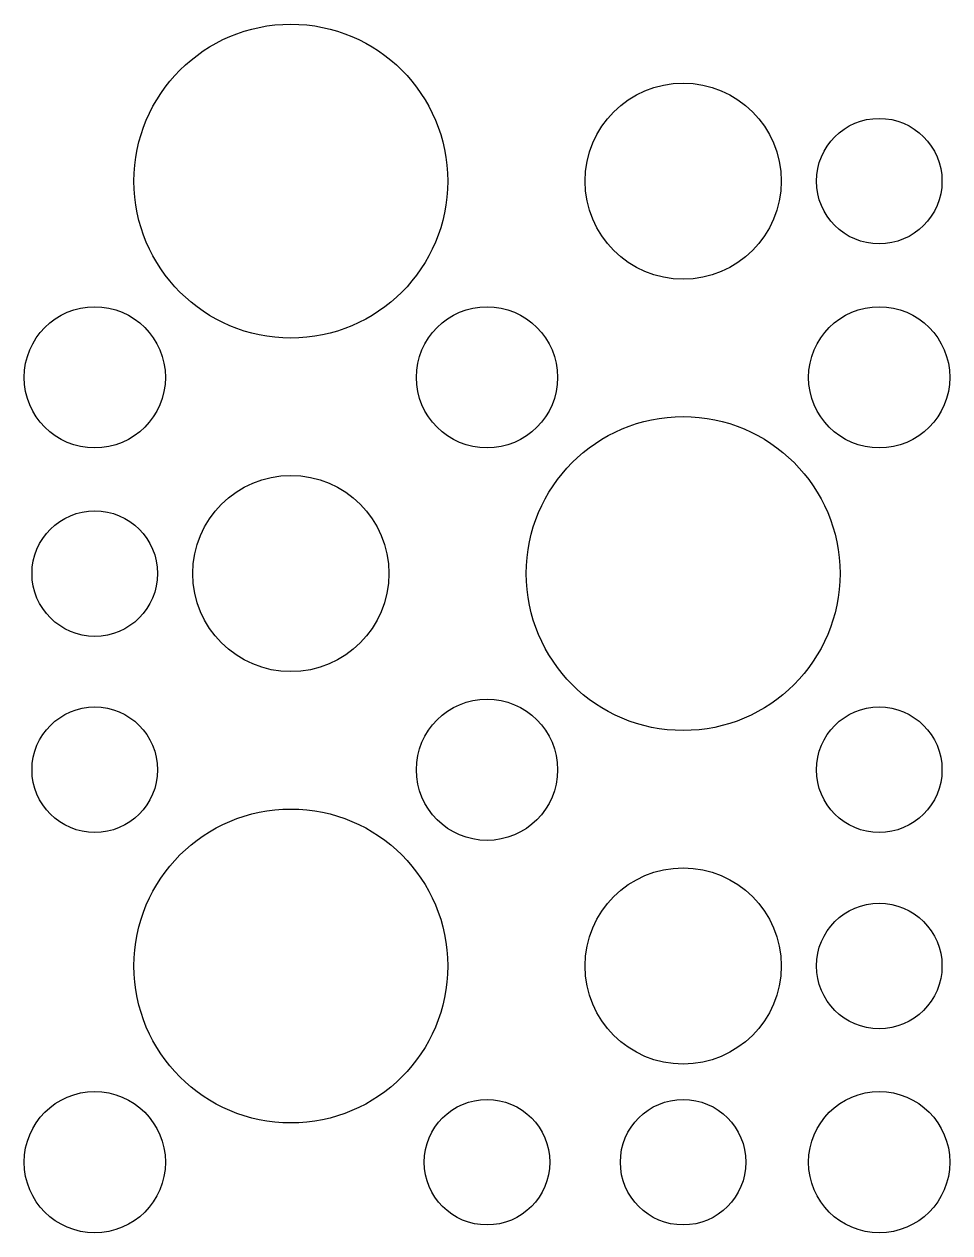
# Model space of a CAD drawing. Extents: x -118 to 118, y -518 to -210.
import ezdxf

# ---------------------------------------------------------------- set-up
doc = ezdxf.new("R2010")
doc.units = 0

msp = doc.modelspace()

# ---------------------------------------------------------------- linework, layer by layer
for centre, radius in [((-50, -250), 40), ((50, -250), 25), ((100, -250), 16), ((-100, -300), 18), ((0, -300), 18), ((100, -300), 18), ((50, -350), 40), ((-50, -350), 25), ((-100, -350), 16), ((-100, -400), 16), ((0, -400), 18), ((100, -400), 16), ((-50, -450), 40), ((50, -450), 25), ((100, -450), 16), ((-100, -500), 18), ((100, -500), 18), ((0, -500), 16), ((50, -500), 16)]:
    msp.add_circle(centre, radius)

doc.saveas('drawing.dxf')
